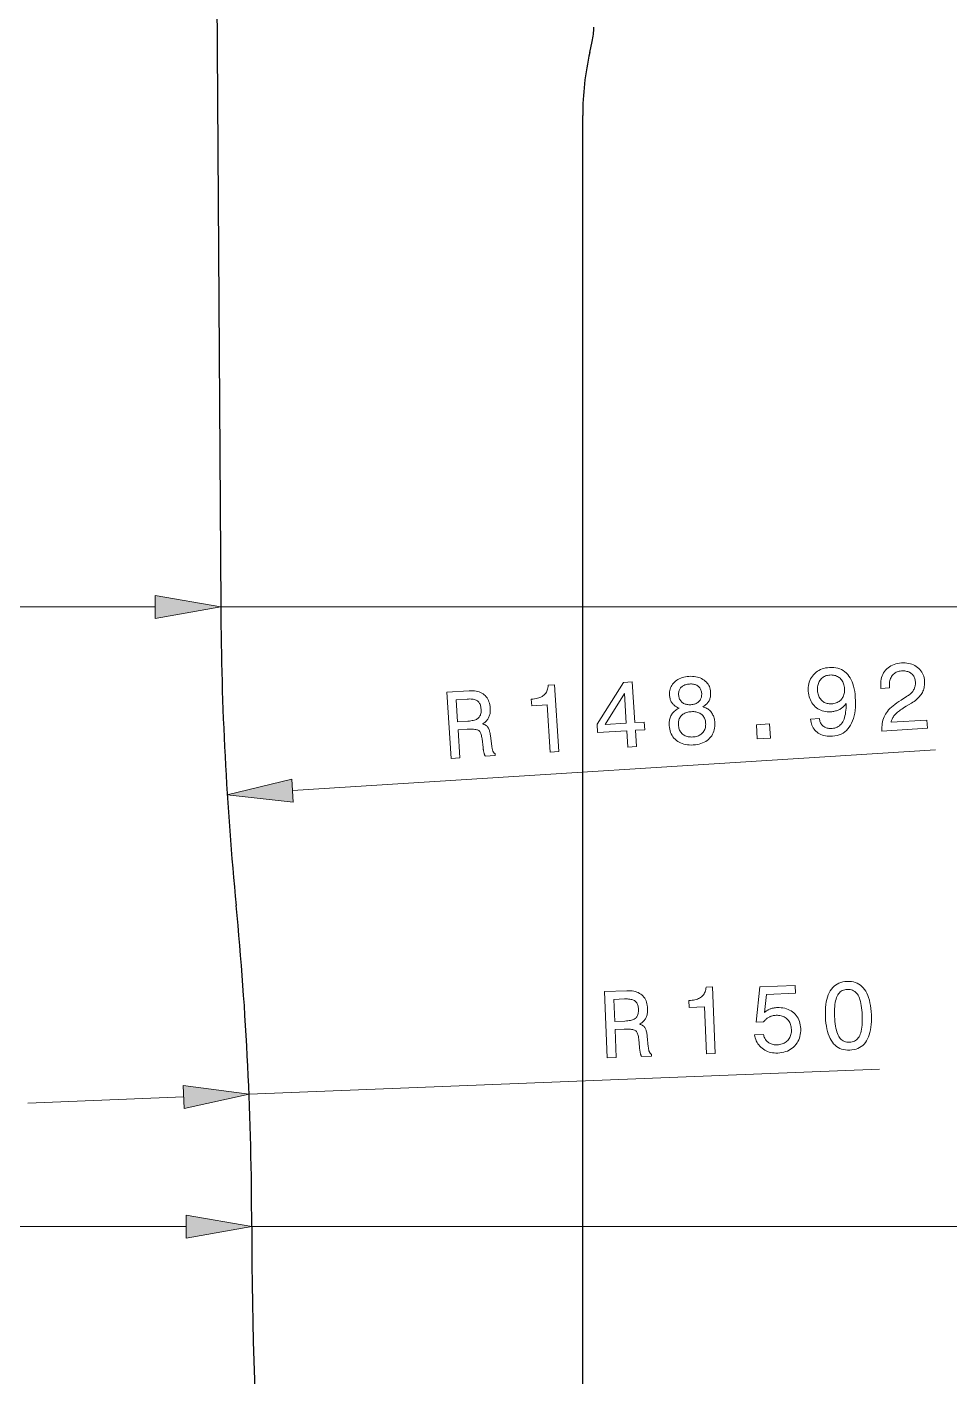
# Model space of a CAD drawing. Extents: x 0 to 297, y 0 to 547.
# Drawn here: x 154.9 to 196.5, y 185.9 to 246.9 of the extents above; entities that cross this region are included whole.
import ezdxf

# ---------------------------------------------------------------- set-up
doc = ezdxf.new("R2010")
doc.units = 0

msp = doc.modelspace()

# ---------------------------------------------------------------- linework, layer by layer
at = {"color": 7, "lineweight": 30}
for p, q in [((163.35, 260.858), (163.6, 220.658)), ((179.95, 149.658), (179.95, 242.858))]:
    msp.add_line(p, q, dxfattribs=at)
at = {"color": 7, "lineweight": 30, "ltscale": 0.0125}
msp.add_line((180.267, 245.712), (180.377, 246.199), dxfattribs=at)
at = {"color": 7, "lineweight": 13}
for p, q in [((130.555, 220.658), (160.646, 220.658)), ((163.6, 220.658), (203.678, 220.658)), ((163.6, 220.658), (203.674, 220.658)), ((166.844, 212.357), (195.882, 214.196)), ((164.881, 198.635), (193.349, 199.77)), ((129.155, 192.658), (162.046, 192.658)), ((165, 192.658), (203.661, 192.658)), ((165, 192.658), (203.674, 192.658))]:
    msp.add_line(p, q, dxfattribs=at)
at = {"color": 7, "lineweight": 13, "ltscale": 0.176139}
msp.add_line((154.889, 198.236), (161.929, 198.517), dxfattribs=at)
at = {"color": 7, "lineweight": 13}
for points in [[(160.646, 220.137), (163.6, 220.658), (160.646, 221.179)], [(190.242, 215.585), (190.638, 215.61), (190.644, 215.566), (190.653, 215.524), (190.664, 215.485), (190.678, 215.447), (190.694, 215.412), (190.713, 215.379), (190.734, 215.348), (190.758, 215.319), (190.784, 215.293), (190.813, 215.268), (190.844, 215.246), (190.877, 215.226), (190.911, 215.21), (190.948, 215.195), (190.986, 215.184), (191.027, 215.175), (191.069, 215.169), (191.113, 215.165), (191.159, 215.164), (191.207, 215.166), (191.271, 215.173), (191.331, 215.185), (191.388, 215.202), (191.442, 215.224), (191.492, 215.252), (191.539, 215.284), (191.583, 215.322), (191.623, 215.365), (191.659, 215.413), (191.693, 215.466), (191.723, 215.525), (191.749, 215.589), (191.773, 215.658), (191.793, 215.733), (191.81, 215.814), (191.823, 215.899), (191.834, 215.991), (191.841, 216.087), (191.844, 216.189), (191.845, 216.297), (191.821, 216.263), (191.796, 216.231), (191.77, 216.2), (191.743, 216.171), (191.714, 216.144), (191.684, 216.118), (191.654, 216.093), (191.621, 216.07), (191.588, 216.049), (191.554, 216.029), (191.518, 216.011), (191.481, 215.994), (191.444, 215.979), (191.405, 215.965), (191.366, 215.954), (191.326, 215.944), (191.284, 215.935), (191.242, 215.928), (191.199, 215.923), (191.155, 215.919), (191.071, 215.917), (190.991, 215.92), (190.913, 215.928), (190.838, 215.943), (190.766, 215.963), (190.696, 215.989), (190.63, 216.02), (190.566, 216.057), (190.505, 216.1), (190.448, 216.148), (190.394, 216.201), (190.345, 216.258), (190.301, 216.318), (190.262, 216.383), (190.229, 216.451), (190.2, 216.523), (190.177, 216.599), (190.158, 216.679), (190.145, 216.762), (190.137, 216.85), (190.134, 216.938), (190.137, 217.023), (190.146, 217.105), (190.161, 217.184), (190.181, 217.26), (190.208, 217.333), (190.24, 217.403), (190.278, 217.47), (190.322, 217.534), (190.372, 217.594), (190.426, 217.651), (190.485, 217.702), (190.547, 217.748), (190.613, 217.789), (190.683, 217.824), (190.756, 217.854), (190.834, 217.878), (190.915, 217.898), (191, 217.911), (191.089, 217.92), (191.192, 217.923), (191.29, 217.918), (191.384, 217.906), (191.473, 217.886), (191.558, 217.858), (191.638, 217.823), (191.714, 217.78), (191.786, 217.73), (191.853, 217.672), (191.915, 217.607), (191.973, 217.534), (192.026, 217.454), (192.073, 217.368), (192.115, 217.275), (192.152, 217.175), (192.184, 217.069), (192.211, 216.955), (192.233, 216.835), (192.249, 216.708), (192.26, 216.574), (192.268, 216.416), (192.268, 216.264), (192.262, 216.12), (192.25, 215.983), (192.232, 215.853), (192.207, 215.73), (192.175, 215.614), (192.138, 215.505), (192.093, 215.403), (192.043, 215.308), (191.986, 215.221), (191.924, 215.142), (191.856, 215.072), (191.783, 215.01), (191.704, 214.957), (191.619, 214.912), (191.529, 214.876), (191.433, 214.847), (191.332, 214.828), (191.225, 214.817), (191.141, 214.814), (191.061, 214.815), (190.984, 214.822), (190.91, 214.833), (190.839, 214.849), (190.772, 214.869), (190.707, 214.895), (190.646, 214.925), (190.588, 214.959), (190.533, 214.999), (190.482, 215.042), (190.436, 215.089), (190.395, 215.139), (190.358, 215.193), (190.327, 215.25), (190.3, 215.31), (190.279, 215.374), (190.262, 215.441), (190.25, 215.511)], [(193.464, 215.045), (193.463, 215.058), (193.46, 215.145), (193.461, 215.23), (193.466, 215.312), (193.475, 215.392), (193.489, 215.468), (193.507, 215.543), (193.53, 215.614), (193.556, 215.683), (193.587, 215.749), (193.623, 215.813), (193.663, 215.875), (193.711, 215.937), (193.765, 216), (193.826, 216.064), (193.893, 216.127), (193.967, 216.191), (194.048, 216.255), (194.135, 216.32), (194.229, 216.385), (194.33, 216.45), (194.576, 216.605), (194.619, 216.633), (194.659, 216.661), (194.697, 216.69), (194.733, 216.719), (194.766, 216.749), (194.796, 216.779), (194.824, 216.81), (194.85, 216.841), (194.872, 216.873), (194.893, 216.905), (194.911, 216.938), (194.927, 216.971), (194.94, 217.006), (194.952, 217.041), (194.961, 217.078), (194.968, 217.115), (194.973, 217.154), (194.976, 217.193), (194.977, 217.233), (194.975, 217.274), (194.97, 217.321), (194.963, 217.365), (194.952, 217.408), (194.938, 217.448), (194.921, 217.487), (194.9, 217.523), (194.877, 217.557), (194.85, 217.59), (194.82, 217.62), (194.788, 217.648), (194.752, 217.674), (194.715, 217.696), (194.675, 217.716), (194.634, 217.732), (194.59, 217.746), (194.544, 217.756), (194.497, 217.763), (194.447, 217.767), (194.395, 217.769), (194.342, 217.767), (194.289, 217.761), (194.238, 217.753), (194.19, 217.74), (194.145, 217.724), (194.102, 217.705), (194.062, 217.682), (194.024, 217.655), (193.988, 217.625), (193.956, 217.592), (193.925, 217.554), (193.898, 217.514), (193.874, 217.471), (193.853, 217.426), (193.836, 217.378), (193.822, 217.327), (193.811, 217.274), (193.803, 217.218), (193.799, 217.16), (193.798, 217.099), (193.801, 217.035), (193.803, 217), (193.412, 216.975), (193.408, 217.036), (193.405, 217.129), (193.407, 217.218), (193.415, 217.304), (193.429, 217.386), (193.448, 217.464), (193.473, 217.539), (193.504, 217.61), (193.54, 217.678), (193.582, 217.742), (193.63, 217.803), (193.682, 217.859), (193.739, 217.91), (193.8, 217.955), (193.865, 217.996), (193.934, 218.03), (194.007, 218.06), (194.085, 218.084), (194.166, 218.104), (194.252, 218.117), (194.342, 218.126), (194.429, 218.129), (194.513, 218.127), (194.594, 218.119), (194.671, 218.107), (194.746, 218.09), (194.817, 218.067), (194.885, 218.039), (194.951, 218.006), (195.013, 217.968), (195.072, 217.925), (195.127, 217.877), (195.177, 217.826), (195.221, 217.772), (195.261, 217.714), (195.295, 217.653), (195.323, 217.589), (195.347, 217.521), (195.365, 217.449), (195.378, 217.374), (195.386, 217.296), (195.388, 217.235), (195.387, 217.175), (195.382, 217.117), (195.375, 217.059), (195.364, 217.004), (195.35, 216.949), (195.332, 216.896), (195.311, 216.844), (195.287, 216.793), (195.26, 216.744), (195.229, 216.696), (195.195, 216.649), (195.157, 216.603), (195.116, 216.558), (195.072, 216.515), (195.024, 216.472), (194.972, 216.43), (194.917, 216.389), (194.859, 216.349), (194.797, 216.31), (194.553, 216.166), (194.485, 216.125), (194.422, 216.084), (194.362, 216.044), (194.307, 216.006), (194.255, 215.968), (194.208, 215.932), (194.164, 215.896), (194.125, 215.861), (194.089, 215.827), (194.058, 215.795), (194.03, 215.762), (194.003, 215.729), (193.979, 215.695), (193.958, 215.661), (193.938, 215.626), (193.92, 215.591), (193.905, 215.554), (193.892, 215.518), (193.881, 215.481), (193.872, 215.443), (195.496, 215.546), (195.52, 215.175)], [(181.985, 214.318), (181.938, 215.059), (180.623, 214.975), (180.599, 215.354), (181.795, 217.244), (182.187, 217.269), (182.303, 215.428), (182.73, 215.455), (182.752, 215.11), (182.325, 215.083), (182.372, 214.343)], [(184.302, 216.083), (184.263, 216.099), (184.225, 216.117), (184.189, 216.136), (184.155, 216.157), (184.123, 216.179), (184.092, 216.202), (184.064, 216.227), (184.037, 216.253), (184.013, 216.281), (183.99, 216.31), (183.969, 216.341), (183.95, 216.373), (183.933, 216.407), (183.918, 216.442), (183.905, 216.479), (183.894, 216.518), (183.884, 216.558), (183.876, 216.599), (183.871, 216.642), (183.867, 216.687), (183.865, 216.754), (183.869, 216.82), (183.878, 216.883), (183.892, 216.943), (183.912, 217.002), (183.937, 217.058), (183.967, 217.112), (184.002, 217.164), (184.043, 217.214), (184.089, 217.261), (184.14, 217.305), (184.194, 217.345), (184.251, 217.381), (184.312, 217.413), (184.376, 217.441), (184.444, 217.464), (184.515, 217.484), (184.589, 217.499), (184.667, 217.511), (184.748, 217.518), (184.83, 217.521), (184.909, 217.52), (184.985, 217.514), (185.058, 217.503), (185.128, 217.488), (185.195, 217.469), (185.259, 217.445), (185.32, 217.416), (185.378, 217.383), (185.434, 217.346), (185.485, 217.305), (185.532, 217.261), (185.573, 217.214), (185.61, 217.164), (185.641, 217.111), (185.668, 217.056), (185.689, 216.997), (185.706, 216.936), (185.718, 216.872), (185.725, 216.805), (185.727, 216.759), (185.727, 216.716), (185.724, 216.673), (185.72, 216.632), (185.714, 216.592), (185.706, 216.554), (185.695, 216.517), (185.683, 216.481), (185.669, 216.447), (185.652, 216.414), (185.634, 216.382), (185.613, 216.351), (185.591, 216.322), (185.566, 216.294), (185.539, 216.267), (185.509, 216.241), (185.478, 216.217), (185.445, 216.194), (185.409, 216.171), (185.371, 216.151), (185.42, 216.134), (185.467, 216.116), (185.512, 216.095), (185.554, 216.072), (185.595, 216.047), (185.632, 216.02), (185.668, 215.991), (185.701, 215.959), (185.732, 215.926), (185.761, 215.89), (185.787, 215.852), (185.811, 215.813), (185.832, 215.772), (185.851, 215.728), (185.868, 215.683), (185.882, 215.636), (185.894, 215.587), (185.904, 215.536), (185.911, 215.483), (185.915, 215.429), (185.918, 215.344), (185.915, 215.263), (185.906, 215.184), (185.891, 215.109), (185.87, 215.037), (185.844, 214.968), (185.812, 214.902), (185.774, 214.839), (185.73, 214.78), (185.68, 214.723), (185.626, 214.671), (185.567, 214.623), (185.504, 214.581), (185.436, 214.543), (185.365, 214.51), (185.289, 214.482), (185.209, 214.459), (185.125, 214.441), (185.037, 214.427), (184.944, 214.419), (184.851, 214.416), (184.762, 214.418), (184.676, 214.425), (184.594, 214.438), (184.516, 214.456), (184.441, 214.48), (184.369, 214.509), (184.302, 214.543), (184.238, 214.583), (184.177, 214.628), (184.121, 214.678), (184.07, 214.731), (184.025, 214.789), (183.984, 214.85), (183.95, 214.915), (183.92, 214.984), (183.896, 215.057), (183.877, 215.134), (183.864, 215.214), (183.856, 215.298), (183.853, 215.353), (183.854, 215.406), (183.857, 215.458), (183.862, 215.508), (183.871, 215.557), (183.882, 215.603), (183.895, 215.649), (183.911, 215.693), (183.93, 215.735), (183.951, 215.776), (183.975, 215.814), (184.001, 215.852), (184.03, 215.887), (184.062, 215.92), (184.095, 215.952), (184.132, 215.982), (184.171, 216.01), (184.212, 216.036), (184.256, 216.06)], [(184.279, 216.679), (184.283, 216.637), (184.29, 216.597), (184.3, 216.559), (184.312, 216.523), (184.327, 216.488), (184.345, 216.455), (184.365, 216.425), (184.389, 216.396), (184.415, 216.368), (184.443, 216.343), (184.474, 216.32), (184.507, 216.3), (184.541, 216.283), (184.577, 216.268), (184.615, 216.256), (184.654, 216.247), (184.695, 216.24), (184.738, 216.236), (184.783, 216.235), (184.829, 216.237), (184.876, 216.241), (184.92, 216.248), (184.962, 216.257), (185.003, 216.269), (185.041, 216.283), (185.077, 216.3), (185.111, 216.319), (185.143, 216.34), (185.173, 216.365), (185.201, 216.391), (185.226, 216.42), (185.248, 216.45), (185.268, 216.482), (185.284, 216.515), (185.298, 216.549), (185.308, 216.586), (185.316, 216.623), (185.32, 216.662), (185.322, 216.703), (185.321, 216.745), (185.317, 216.787), (185.31, 216.827), (185.301, 216.865), (185.289, 216.901), (185.274, 216.935), (185.257, 216.967), (185.237, 216.997), (185.214, 217.024), (185.189, 217.05), (185.161, 217.074), (185.13, 217.096), (185.098, 217.115), (185.064, 217.131), (185.028, 217.145), (184.99, 217.156), (184.95, 217.165), (184.908, 217.171), (184.864, 217.174), (184.818, 217.175), (184.77, 217.173), (184.723, 217.169), (184.677, 217.162), (184.635, 217.153), (184.594, 217.142), (184.556, 217.129), (184.519, 217.113), (184.485, 217.094), (184.454, 217.074), (184.424, 217.051), (184.397, 217.026), (184.372, 216.999), (184.35, 216.97), (184.331, 216.939), (184.315, 216.907), (184.302, 216.873), (184.292, 216.838), (184.284, 216.801), (184.28, 216.762), (184.278, 216.721)], [(190.553, 216.88), (190.558, 216.823), (190.567, 216.769), (190.578, 216.717), (190.593, 216.668), (190.61, 216.622), (190.631, 216.578), (190.654, 216.536), (190.681, 216.497), (190.711, 216.46), (190.744, 216.427), (190.779, 216.396), (190.816, 216.368), (190.855, 216.345), (190.896, 216.325), (190.939, 216.308), (190.983, 216.295), (191.03, 216.286), (191.078, 216.28), (191.129, 216.278), (191.181, 216.28), (191.238, 216.285), (191.293, 216.294), (191.345, 216.306), (191.394, 216.321), (191.441, 216.339), (191.484, 216.361), (191.525, 216.386), (191.564, 216.414), (191.599, 216.446), (191.632, 216.481), (191.661, 216.518), (191.687, 216.558), (191.71, 216.6), (191.729, 216.645), (191.744, 216.692), (191.756, 216.741), (191.765, 216.793), (191.77, 216.847), (191.771, 216.903), (191.769, 216.962), (191.764, 217.02), (191.755, 217.077), (191.743, 217.13), (191.728, 217.181), (191.71, 217.229), (191.689, 217.274), (191.664, 217.317), (191.637, 217.357), (191.606, 217.395), (191.572, 217.43), (191.535, 217.461), (191.496, 217.489), (191.455, 217.513), (191.412, 217.534), (191.367, 217.551), (191.32, 217.564), (191.271, 217.573), (191.22, 217.579), (191.166, 217.581), (191.111, 217.579), (191.058, 217.574), (191.008, 217.565), (190.96, 217.553), (190.914, 217.537), (190.871, 217.518), (190.83, 217.495), (190.791, 217.469), (190.754, 217.439), (190.72, 217.406), (190.688, 217.369), (190.659, 217.33), (190.634, 217.288), (190.611, 217.245), (190.593, 217.199), (190.578, 217.151), (190.566, 217.101), (190.557, 217.049), (190.553, 216.995), (190.551, 216.939)], [(174.004, 213.812), (173.814, 216.802), (174.814, 216.866), (174.9, 216.869), (174.983, 216.868), (175.061, 216.862), (175.136, 216.851), (175.206, 216.836), (175.273, 216.816), (175.336, 216.792), (175.395, 216.762), (175.45, 216.729), (175.501, 216.69), (175.548, 216.648), (175.59, 216.601), (175.628, 216.549), (175.662, 216.494), (175.691, 216.434), (175.716, 216.37), (175.737, 216.302), (175.753, 216.229), (175.765, 216.152), (175.772, 216.071), (175.774, 216.022), (175.774, 215.975), (175.772, 215.929), (175.768, 215.885), (175.762, 215.842), (175.753, 215.8), (175.743, 215.76), (175.73, 215.721), (175.716, 215.684), (175.699, 215.648), (175.68, 215.613), (175.659, 215.58), (175.636, 215.548), (175.611, 215.518), (175.584, 215.49), (175.556, 215.462), (175.525, 215.437), (175.492, 215.412), (175.457, 215.39), (175.42, 215.368), (175.452, 215.36), (175.483, 215.35), (175.512, 215.338), (175.539, 215.326), (175.565, 215.312), (175.589, 215.296), (175.61, 215.28), (175.631, 215.262), (175.649, 215.243), (175.666, 215.222), (175.681, 215.199), (175.695, 215.173), (175.709, 215.143), (175.722, 215.11), (175.734, 215.074), (175.745, 215.034), (175.755, 214.99), (175.764, 214.944), (175.773, 214.893), (175.781, 214.84), (175.843, 214.356), (175.847, 214.325), (175.852, 214.296), (175.856, 214.269), (175.862, 214.244), (175.867, 214.22), (175.872, 214.198), (175.878, 214.178), (175.884, 214.159), (175.891, 214.142), (175.898, 214.127), (175.905, 214.113), (175.912, 214.1), (175.921, 214.087), (175.93, 214.075), (175.94, 214.064), (175.95, 214.054), (175.961, 214.045), (175.972, 214.036), (175.984, 214.028), (175.997, 214.021), (176.002, 213.939), (175.55, 213.91), (175.544, 213.92), (175.537, 213.931), (175.531, 213.943), (175.525, 213.956), (175.519, 213.969), (175.514, 213.984), (175.508, 214), (175.503, 214.016), (175.498, 214.034), (175.492, 214.053), (175.488, 214.072), (175.483, 214.094), (175.478, 214.116), (175.473, 214.14), (175.468, 214.165), (175.464, 214.192), (175.459, 214.22), (175.455, 214.249), (175.451, 214.28), (175.446, 214.312), (175.401, 214.697), (175.393, 214.754), (175.384, 214.806), (175.373, 214.853), (175.361, 214.897), (175.347, 214.936), (175.332, 214.972), (175.315, 215.003), (175.297, 215.029), (175.278, 215.052), (175.257, 215.071), (175.232, 215.086), (175.201, 215.099), (175.164, 215.11), (175.121, 215.119), (175.072, 215.125), (175.016, 215.13), (174.955, 215.132), (174.887, 215.132), (174.814, 215.13), (174.734, 215.126), (174.323, 215.1), (174.403, 213.838)], [(178.48, 214.096), (178.345, 216.225), (177.646, 216.181), (177.627, 216.486), (177.702, 216.493), (177.772, 216.503), (177.839, 216.515), (177.902, 216.529), (177.96, 216.546), (178.014, 216.565), (178.064, 216.586), (178.11, 216.61), (178.152, 216.636), (178.19, 216.664), (178.224, 216.695), (178.255, 216.73), (178.283, 216.767), (178.307, 216.807), (178.329, 216.851), (178.347, 216.897), (178.362, 216.947), (178.374, 217), (178.382, 217.056), (178.388, 217.115), (178.68, 217.134), (178.871, 214.121)], [(180.963, 215.343), (181.916, 215.404), (181.831, 216.744)], [(174.725, 216.492), (174.237, 216.462), (174.3, 215.466), (174.761, 215.495), (174.829, 215.501), (174.893, 215.508), (174.952, 215.518), (175.007, 215.53), (175.057, 215.543), (175.104, 215.559), (175.145, 215.577), (175.182, 215.597), (175.215, 215.618), (175.244, 215.642), (175.269, 215.669), (175.291, 215.698), (175.309, 215.73), (175.325, 215.765), (175.338, 215.803), (175.348, 215.844), (175.355, 215.888), (175.359, 215.934), (175.36, 215.984), (175.358, 216.036), (175.354, 216.088), (175.347, 216.136), (175.337, 216.181), (175.325, 216.223), (175.31, 216.261), (175.292, 216.297), (175.273, 216.329), (175.25, 216.358), (175.225, 216.384), (175.198, 216.407), (175.167, 216.427), (175.133, 216.445), (175.095, 216.459), (175.053, 216.472), (175.007, 216.482), (174.958, 216.489), (174.906, 216.493), (174.849, 216.496), (174.789, 216.495)], [(184.27, 215.333), (184.275, 215.28), (184.283, 215.229), (184.294, 215.18), (184.309, 215.134), (184.326, 215.091), (184.347, 215.05), (184.371, 215.011), (184.398, 214.976), (184.429, 214.942), (184.462, 214.911), (184.498, 214.883), (184.537, 214.858), (184.577, 214.837), (184.62, 214.819), (184.665, 214.804), (184.712, 214.793), (184.761, 214.785), (184.812, 214.78), (184.866, 214.779), (184.921, 214.781), (184.977, 214.786), (185.031, 214.794), (185.081, 214.805), (185.129, 214.819), (185.175, 214.837), (185.218, 214.857), (185.258, 214.88), (185.295, 214.907), (185.33, 214.936), (185.363, 214.968), (185.392, 215.003), (185.418, 215.04), (185.44, 215.079), (185.459, 215.12), (185.475, 215.164), (185.487, 215.209), (185.495, 215.256), (185.5, 215.306), (185.502, 215.357), (185.5, 215.411), (185.496, 215.461), (185.488, 215.508), (185.477, 215.553), (185.462, 215.596), (185.445, 215.636), (185.424, 215.675), (185.401, 215.71), (185.374, 215.744), (185.344, 215.775), (185.311, 215.804), (185.275, 215.83), (185.237, 215.852), (185.196, 215.872), (185.154, 215.889), (185.109, 215.902), (185.061, 215.913), (185.012, 215.92), (184.96, 215.924), (184.906, 215.925), (184.849, 215.923), (184.793, 215.918), (184.74, 215.91), (184.689, 215.9), (184.641, 215.886), (184.596, 215.87), (184.553, 215.851), (184.513, 215.829), (184.475, 215.804), (184.44, 215.777), (184.408, 215.746), (184.379, 215.714), (184.353, 215.679), (184.331, 215.643), (184.312, 215.604), (184.296, 215.564), (184.284, 215.521), (184.275, 215.477), (184.27, 215.431), (184.268, 215.383)], [(187.834, 214.689), (187.793, 215.33), (188.389, 215.368), (188.429, 214.726)], [(166.811, 212.877), (163.895, 212.17), (166.877, 211.837)], [(190.91, 202.138), (190.907, 202.287), (190.909, 202.428), (190.917, 202.563), (190.931, 202.69), (190.95, 202.81), (190.975, 202.924), (191.005, 203.03), (191.041, 203.129), (191.083, 203.221), (191.13, 203.306), (191.182, 203.384), (191.24, 203.454), (191.303, 203.516), (191.371, 203.57), (191.444, 203.617), (191.522, 203.656), (191.606, 203.687), (191.694, 203.71), (191.788, 203.726), (191.887, 203.734), (191.987, 203.734), (192.082, 203.726), (192.173, 203.71), (192.259, 203.686), (192.34, 203.653), (192.417, 203.613), (192.489, 203.565), (192.556, 203.508), (192.619, 203.444), (192.677, 203.371), (192.73, 203.29), (192.778, 203.202), (192.821, 203.106), (192.86, 203.003), (192.893, 202.892), (192.921, 202.773), (192.945, 202.646), (192.963, 202.512), (192.977, 202.37), (192.985, 202.221), (192.989, 202.071), (192.986, 201.929), (192.979, 201.795), (192.965, 201.667), (192.947, 201.547), (192.922, 201.434), (192.892, 201.328), (192.857, 201.229), (192.816, 201.138), (192.769, 201.054), (192.717, 200.977), (192.66, 200.908), (192.597, 200.847), (192.529, 200.793), (192.456, 200.747), (192.378, 200.709), (192.294, 200.678), (192.205, 200.655), (192.11, 200.639), (192.011, 200.631), (191.911, 200.631), (191.817, 200.639), (191.726, 200.655), (191.641, 200.679), (191.56, 200.712), (191.483, 200.752), (191.411, 200.801), (191.343, 200.857), (191.28, 200.922), (191.222, 200.994), (191.168, 201.075), (191.119, 201.163), (191.076, 201.258), (191.037, 201.361), (191.003, 201.472), (190.975, 201.59), (190.951, 201.716), (190.933, 201.849), (190.919, 201.99)], [(181.059, 200.281), (180.939, 203.274), (181.94, 203.314), (182.026, 203.315), (182.109, 203.312), (182.187, 203.304), (182.262, 203.292), (182.332, 203.275), (182.398, 203.254), (182.46, 203.228), (182.519, 203.197), (182.573, 203.163), (182.623, 203.123), (182.669, 203.079), (182.71, 203.031), (182.747, 202.979), (182.779, 202.923), (182.807, 202.862), (182.831, 202.797), (182.85, 202.729), (182.864, 202.656), (182.874, 202.578), (182.88, 202.497), (182.881, 202.449), (182.88, 202.401), (182.876, 202.356), (182.871, 202.311), (182.864, 202.269), (182.855, 202.227), (182.843, 202.187), (182.83, 202.149), (182.814, 202.112), (182.796, 202.076), (182.777, 202.042), (182.755, 202.009), (182.732, 201.978), (182.706, 201.949), (182.678, 201.92), (182.649, 201.894), (182.617, 201.869), (182.584, 201.845), (182.548, 201.823), (182.511, 201.803), (182.543, 201.794), (182.574, 201.783), (182.603, 201.771), (182.63, 201.758), (182.655, 201.743), (182.678, 201.727), (182.7, 201.71), (182.719, 201.692), (182.737, 201.672), (182.753, 201.651), (182.768, 201.628), (182.782, 201.601), (182.795, 201.571), (182.807, 201.538), (182.818, 201.501), (182.828, 201.461), (182.837, 201.417), (182.845, 201.37), (182.853, 201.32), (182.859, 201.266), (182.91, 200.781), (182.914, 200.75), (182.918, 200.721), (182.922, 200.694), (182.926, 200.668), (182.931, 200.645), (182.936, 200.622), (182.942, 200.602), (182.947, 200.583), (182.953, 200.566), (182.96, 200.551), (182.966, 200.537), (182.974, 200.523), (182.982, 200.511), (182.991, 200.499), (183, 200.488), (183.01, 200.477), (183.021, 200.467), (183.032, 200.458), (183.044, 200.45), (183.057, 200.443), (183.06, 200.361), (182.607, 200.343), (182.601, 200.353), (182.595, 200.363), (182.589, 200.375), (182.583, 200.388), (182.578, 200.402), (182.572, 200.417), (182.567, 200.433), (182.562, 200.45), (182.558, 200.467), (182.553, 200.486), (182.548, 200.506), (182.544, 200.527), (182.54, 200.55), (182.536, 200.574), (182.531, 200.599), (182.528, 200.626), (182.524, 200.654), (182.52, 200.683), (182.516, 200.714), (182.513, 200.746), (182.476, 201.133), (182.47, 201.189), (182.462, 201.241), (182.452, 201.289), (182.441, 201.333), (182.428, 201.373), (182.414, 201.409), (182.398, 201.44), (182.381, 201.467), (182.362, 201.49), (182.341, 201.509), (182.317, 201.525), (182.286, 201.539), (182.249, 201.551), (182.206, 201.561), (182.157, 201.568), (182.102, 201.574), (182.041, 201.578), (181.973, 201.58), (181.899, 201.579), (181.819, 201.577), (181.409, 201.561), (181.459, 200.297)], [(185.54, 200.46), (185.455, 202.591), (184.756, 202.564), (184.744, 202.869), (184.819, 202.875), (184.89, 202.883), (184.956, 202.893), (185.019, 202.906), (185.078, 202.921), (185.133, 202.939), (185.183, 202.959), (185.23, 202.982), (185.272, 203.007), (185.311, 203.034), (185.346, 203.064), (185.377, 203.098), (185.406, 203.134), (185.432, 203.174), (185.454, 203.217), (185.473, 203.263), (185.489, 203.313), (185.502, 203.365), (185.512, 203.421), (185.519, 203.48), (185.812, 203.492), (185.932, 200.475)], [(187.712, 201.329), (188.113, 201.345), (188.123, 201.3), (188.135, 201.256), (188.15, 201.215), (188.168, 201.176), (188.188, 201.139), (188.21, 201.105), (188.234, 201.072), (188.261, 201.042), (188.29, 201.013), (188.322, 200.987), (188.356, 200.964), (188.391, 200.943), (188.428, 200.924), (188.467, 200.909), (188.507, 200.896), (188.549, 200.885), (188.592, 200.878), (188.638, 200.873), (188.684, 200.871), (188.733, 200.872), (188.792, 200.876), (188.848, 200.884), (188.902, 200.895), (188.954, 200.91), (189.003, 200.928), (189.049, 200.95), (189.093, 200.976), (189.135, 201.005), (189.174, 201.038), (189.21, 201.074), (189.243, 201.114), (189.273, 201.155), (189.299, 201.198), (189.321, 201.244), (189.339, 201.292), (189.354, 201.342), (189.364, 201.394), (189.371, 201.449), (189.375, 201.505), (189.374, 201.564), (189.37, 201.624), (189.362, 201.681), (189.351, 201.735), (189.336, 201.787), (189.318, 201.837), (189.296, 201.883), (189.271, 201.927), (189.242, 201.969), (189.209, 202.007), (189.174, 202.043), (189.135, 202.076), (189.093, 202.106), (189.05, 202.131), (189.004, 202.153), (188.956, 202.171), (188.905, 202.185), (188.852, 202.196), (188.797, 202.203), (188.74, 202.206), (188.68, 202.205), (188.645, 202.203), (188.611, 202.2), (188.578, 202.195), (188.545, 202.189), (188.513, 202.181), (188.482, 202.172), (188.451, 202.162), (188.421, 202.15), (188.392, 202.137), (188.363, 202.123), (188.335, 202.107), (188.308, 202.09), (188.282, 202.072), (188.256, 202.052), (188.232, 202.031), (188.208, 202.009), (188.185, 201.985), (188.162, 201.96), (188.141, 201.934), (188.12, 201.906), (187.776, 201.893), (187.949, 203.491), (189.55, 203.554), (189.564, 203.2), (188.252, 203.148), (188.164, 202.337), (188.185, 202.356), (188.207, 202.374), (188.23, 202.392), (188.253, 202.409), (188.278, 202.425), (188.303, 202.44), (188.329, 202.454), (188.356, 202.467), (188.383, 202.479), (188.412, 202.491), (188.441, 202.502), (188.471, 202.511), (188.501, 202.52), (188.532, 202.527), (188.563, 202.534), (188.595, 202.54), (188.628, 202.545), (188.661, 202.548), (188.695, 202.551), (188.729, 202.553), (188.82, 202.554), (188.907, 202.549), (188.991, 202.539), (189.071, 202.523), (189.148, 202.501), (189.222, 202.474), (189.292, 202.441), (189.359, 202.403), (189.422, 202.359), (189.483, 202.309), (189.538, 202.255), (189.588, 202.197), (189.633, 202.135), (189.672, 202.07), (189.706, 202.001), (189.734, 201.928), (189.757, 201.852), (189.774, 201.772), (189.786, 201.689), (189.792, 201.602), (189.793, 201.509), (189.788, 201.42), (189.776, 201.334), (189.759, 201.251), (189.735, 201.172), (189.705, 201.096), (189.669, 201.023), (189.627, 200.954), (189.579, 200.888), (189.525, 200.825), (189.466, 200.767), (189.403, 200.715), (189.336, 200.668), (189.265, 200.627), (189.191, 200.592), (189.112, 200.562), (189.03, 200.539), (188.944, 200.521), (188.854, 200.508), (188.76, 200.501), (188.677, 200.501), (188.596, 200.505), (188.518, 200.513), (188.443, 200.527), (188.371, 200.546), (188.301, 200.569), (188.234, 200.598), (188.169, 200.631), (188.107, 200.669), (188.048, 200.713), (187.993, 200.76), (187.942, 200.81), (187.897, 200.864), (187.856, 200.921), (187.82, 200.981), (187.789, 201.044), (187.762, 201.11), (187.741, 201.18), (187.724, 201.253)], [(191.323, 202.154), (191.33, 202.034), (191.339, 201.92), (191.351, 201.813), (191.365, 201.713), (191.383, 201.62), (191.403, 201.533), (191.426, 201.453), (191.451, 201.38), (191.48, 201.313), (191.511, 201.254), (191.545, 201.2), (191.583, 201.153), (191.623, 201.111), (191.667, 201.076), (191.714, 201.046), (191.764, 201.022), (191.818, 201.004), (191.874, 200.992), (191.934, 200.985), (191.997, 200.985), (192.06, 200.99), (192.119, 201.001), (192.174, 201.018), (192.226, 201.04), (192.274, 201.067), (192.318, 201.1), (192.359, 201.139), (192.396, 201.183), (192.429, 201.233), (192.458, 201.288), (192.484, 201.35), (192.507, 201.418), (192.526, 201.493), (192.542, 201.574), (192.555, 201.662), (192.564, 201.757), (192.571, 201.859), (192.574, 201.967), (192.574, 202.082), (192.57, 202.204), (192.564, 202.326), (192.555, 202.441), (192.543, 202.549), (192.529, 202.651), (192.512, 202.745), (192.492, 202.832), (192.469, 202.912), (192.444, 202.985), (192.416, 203.051), (192.385, 203.11), (192.352, 203.163), (192.315, 203.21), (192.275, 203.251), (192.231, 203.287), (192.184, 203.316), (192.134, 203.34), (192.081, 203.357), (192.024, 203.369), (191.964, 203.376), (191.901, 203.376), (191.839, 203.371), (191.78, 203.36), (191.724, 203.343), (191.673, 203.321), (191.624, 203.293), (191.58, 203.259), (191.539, 203.22), (191.502, 203.176), (191.469, 203.125), (191.439, 203.069), (191.412, 203.007), (191.389, 202.939), (191.369, 202.864), (191.353, 202.782), (191.34, 202.694), (191.33, 202.599), (191.323, 202.498), (191.32, 202.39), (191.32, 202.275)], [(181.843, 202.943), (181.354, 202.924), (181.394, 201.927), (181.855, 201.946), (181.924, 201.95), (181.987, 201.956), (182.047, 201.964), (182.102, 201.974), (182.153, 201.987), (182.199, 202.001), (182.241, 202.018), (182.279, 202.037), (182.312, 202.058), (182.342, 202.081), (182.367, 202.107), (182.39, 202.136), (182.409, 202.167), (182.426, 202.202), (182.44, 202.24), (182.451, 202.28), (182.459, 202.324), (182.464, 202.37), (182.466, 202.42), (182.465, 202.472), (182.462, 202.524), (182.456, 202.572), (182.447, 202.617), (182.436, 202.66), (182.422, 202.699), (182.405, 202.734), (182.386, 202.767), (182.365, 202.797), (182.34, 202.824), (182.313, 202.847), (182.283, 202.868), (182.249, 202.886), (182.211, 202.902), (182.17, 202.915), (182.125, 202.926), (182.076, 202.934), (182.023, 202.94), (181.967, 202.944), (181.907, 202.945)], [(161.95, 197.997), (164.881, 198.635), (161.908, 199.038)], [(162.046, 192.137), (165, 192.658), (162.046, 193.179)]]:
    msp.add_lwpolyline(points, close=True, dxfattribs=at)
at = {"color": 7, "lineweight": 30}
for centre, radius, start, end in [((177.45, 246.858), 3, 347.31962, 360), ((192.95, 242.858), 13, 167.31962, 179.99999), ((312.513, 221.584), 148.916, 180.35631, 185.5532), ((15, 192.658), 150, 0, 5.5532), ((351.877, 192.658), 186.877, 179.99999, 188.49691)]:
    msp.add_arc(centre, radius, start, end, dxfattribs=at)
at = {"color": 7, "lineweight": 13}
for points in [[(160.646, 220.137), (163.6, 220.658), (160.646, 220.137), (160.646, 221.179)], [(166.811, 212.877), (163.895, 212.17), (166.811, 212.877), (166.877, 211.837)], [(161.95, 197.997), (164.881, 198.635), (161.95, 197.997), (161.908, 199.038)], [(162.046, 192.137), (165, 192.658), (162.046, 192.137), (162.046, 193.179)]]:
    msp.add_solid(points, dxfattribs=at)

doc.saveas('drawing.dxf')
